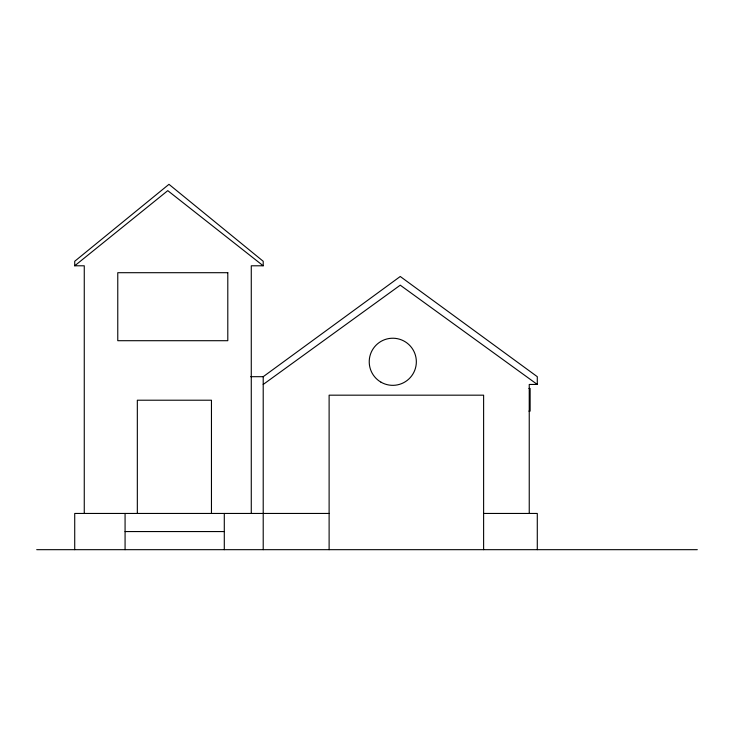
<?xml version="1.0" encoding="UTF-8"?>
<svg xmlns="http://www.w3.org/2000/svg" width="734" height="734" viewBox="0 0 734 734"><rect width="100%" height="100%" fill="white"/><g stroke="black" fill="none" stroke-linecap="round" stroke-linejoin="round"><path stroke-width="1.1" d="M74.721 265.791L167.774 190.656L263.212 265.791L263.212 261.276L168.967 184.326L74.721 261.276L74.721 265.791L84.263 265.791L84.263 513.451M250.67 376.689L263.212 376.689L400.25 276.489L537.288 376.689L537.288 384.451L529.242 384.451L529.242 513.451M263.212 384.451L400.25 285.177L537.288 384.451M263.212 265.791L251.276 265.791L251.276 513.451M528.939 388.451L530.131 388.451L530.131 411.113L528.939 411.113M329.116 513.451L74.721 513.451L74.721 549.674M483.614 513.451L537.288 513.451L537.288 549.674M125.074 531.563L224.292 531.563M36.7 549.674L697.3 549.674M483.614 549.674L483.614 395.176L329.116 395.176L329.116 549.674M263.212 376.689L263.212 549.674M224.292 513.451L224.292 549.674M211.456 513.451L211.456 400.213L137.331 400.213L137.331 513.451M125.074 513.451L125.074 549.674M227.797 272.699L117.77 272.699L117.77 340.704L227.797 340.704L227.797 272.699M381.001 382.185A23.561 23.561 0 0 0 416.343 361.789A23.561 23.561 0 0 0 381.001 341.383A23.561 23.561 0 0 0 381.001 382.185"/></g></svg>
